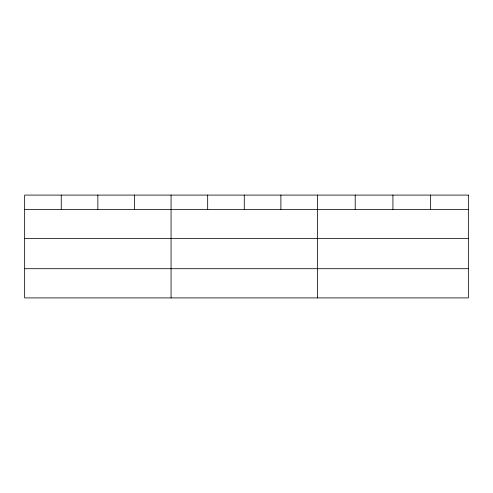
<?xml version="1.0" encoding="UTF-8"?>
<svg xmlns="http://www.w3.org/2000/svg" width="493" height="493" viewBox="0 0 493 493"><rect width="100%" height="100%" fill="white"/><g stroke="black" fill="none" stroke-linecap="round" stroke-linejoin="round"><path stroke-width="0.74" d="M24.65 209.402L468.35 209.402M24.65 238.612L468.35 238.612M24.65 268.71L468.35 268.71M430.635 195.086L430.635 209.402M392.921 195.086L392.921 209.402M355.206 195.086L355.206 209.402M317.492 195.086L317.492 297.914M280.887 195.086L280.887 209.402M244.281 195.086L244.281 209.402M207.676 195.086L207.676 209.402M171.071 195.086L171.071 297.914M134.466 195.086L134.466 209.402M97.861 195.086L97.861 209.402M61.255 195.086L61.255 209.402M468.35 195.086L24.65 195.086L24.65 297.914L468.35 297.914L468.35 195.086"/></g></svg>
